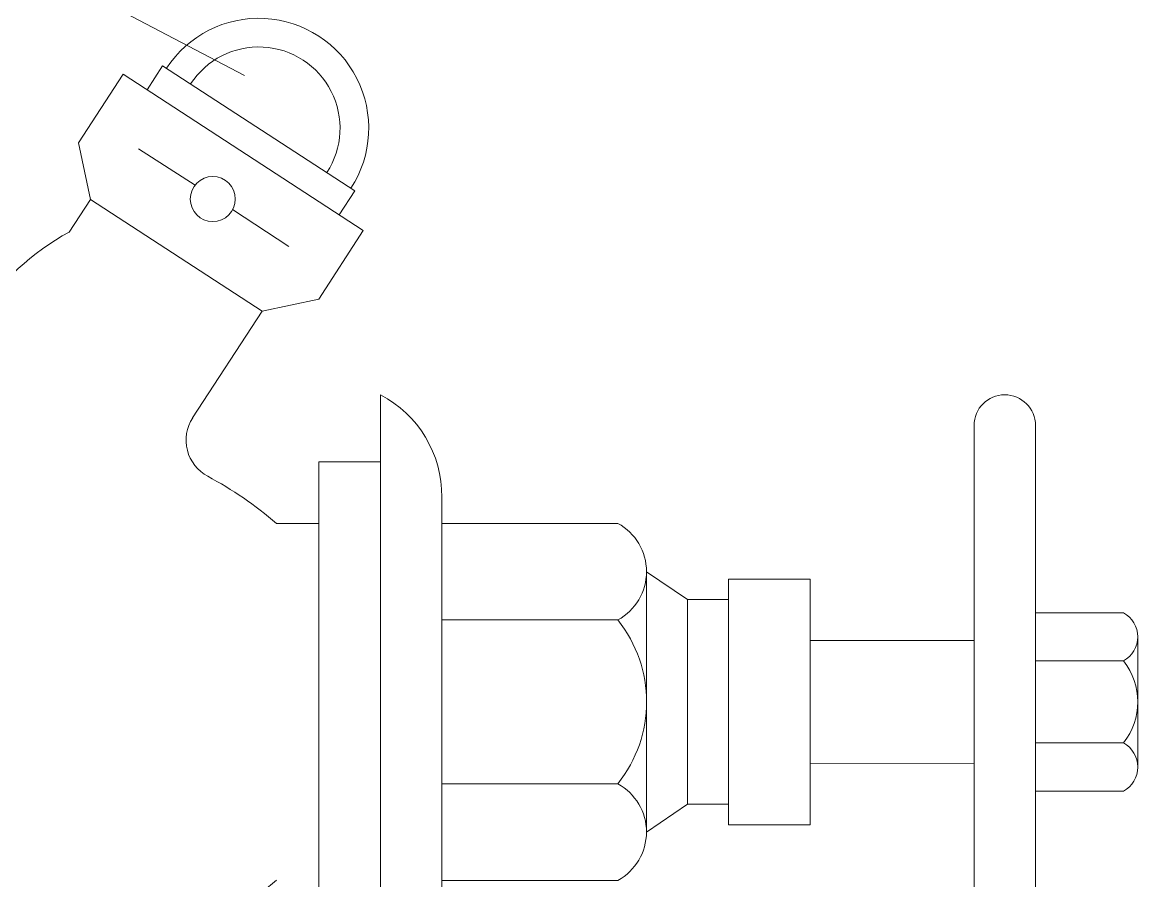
# Model space of a CAD drawing. Header units: millimetres. Extents: x 2165 to 3229, y 834 to 2305.
# Drawn here: x 2623.31 to 2632.16, y 1691.87 to 1698.65 of the extents above; entities that cross this region are included whole.
import ezdxf

# ---------------------------------------------------------------- set-up
doc = ezdxf.new("R2010")
doc.units = ezdxf.units.MM
doc.layers.add('-65', color=16, linetype='Continuous', lineweight=0)
doc.layers.add('-F-FE', color=6, linetype='Continuous', lineweight=0)

# ---------------------------------------------------------------- blocks, each defined once
blk = doc.blocks.new('F1')
at = {"layer": '-F-FE', "color": 1}
for p, q in [((207621.35, -2057200.83), (207534.14, -2057288.04)), ((207603.08, -2057201.65), (207534.96, -2057269.77)), ((207615.88, -2057223.74), (207557.05, -2057282.57)), ((207611.8, -2057227.81), (207636.8, -2057252.81)), ((207623.09, -2057266.52), (207598.09, -2057241.52)), ((207537.64, -2057255.01), (207543.68, -2057261.05)), ((207510.76, -2057258.1), (207505.45, -2057283.11)), ((207634.02, -2057263.74), (207597.05, -2057300.71)), ((207635.88, -2057273.5), (207634.02, -2057263.74)), ((207599.83, -2057289.78), (207574.83, -2057264.78)), ((207466.86, -2057266.94), (207465.24, -2057274.57)), ((207534.96, -2057269.77), (207543.68, -2057278.49)), ((207465.24, -2057274.57), (207455.49, -2057280.91)), ((207465.24, -2057274.57), (207505.45, -2057283.11)), ((207635.88, -2057273.5), (207606.81, -2057302.57)), ((207641.7, -2057279.32), (207635.88, -2057273.5)), ((207644.6, -2057276.41), (207609.72, -2057311.29)), ((207656.23, -2057288.04), (207644.6, -2057276.41)), ((207561.12, -2057278.49), (207586.12, -2057303.49)), ((207455.49, -2057280.91), (207452.08, -2057297)), ((207511.79, -2057292.86), (207505.45, -2057283.11)), ((207656.23, -2057288.04), (207621.35, -2057322.92)), ((207701.29, -2057289.49), (207622.8, -2057367.98)), ((207511.79, -2057292.86), (207508.38, -2057308.94)), ((207452.08, -2057297), (207508.38, -2057308.94)), ((207670.77, -2057320.01), (207647.51, -2057296.76)), ((207457.71, -2057298.19), (207456.51, -2057303.82)), ((207710.01, -2057298.21), (207631.52, -2057376.7)), ((207606.81, -2057302.57), (207597.05, -2057300.71)), ((207612.63, -2057308.39), (207606.81, -2057302.57)), ((207456.51, -2057303.82), (207501.55, -2057313.38)), ((207502.75, -2057307.75), (207501.55, -2057313.38)), ((207621.35, -2057322.92), (207609.72, -2057311.29)), ((207653.32, -2057337.46), (207630.07, -2057314.2)), ((207683.44, -2057324.79), (207695.94, -2057337.29)), ((207689.08, -2057344.14), (207676.58, -2057331.64)), ((207694.54, -2057342.75), (207676.06, -2057361.23)), ((207677.45, -2057355.77), (207664.95, -2057343.27)), ((207658.1, -2057350.13), (207670.6, -2057362.63))]:
    blk.add_line(p, q, dxfattribs=at)
for points in [[(207478.06, -2057291.46), (207464.87, -2057288.6)], [(207486.88, -2057293.33), (207500.1, -2057296.07)], [(207469.5, -2057314.04), (207442.07, -2057305.49)]]:
    blk.add_lwpolyline(points, dxfattribs=at)
blk.add_lwpolyline([(207485.75, -2057295.21, -1), (207479.35, -2057288.82, -1)], format="xyb", close=True, dxfattribs=at)
for centre, radius, start, end in [((207512.98, -2057209.89), 75.54, 4.217, 85.783), ((207515.29, -2057252.62), 50.51, 139.5757, 196.4687), ((207518.8, -2057259.81), 8.22, 73.0696, 168.0222), ((207543.2, -2057179.67), 75.54, 253.0696, 265.783), ((207626.21, -2057255.93), 11.04, 253.6085, 16.3916), ((207596.89, -2057263.58), 26.37, 276.4199, 353.5801), ((207541.04, -2057266.22), 22.88, 252.4451, 315.5975), ((207589.24, -2057292.9), 11.04, 253.6085, 16.3916), ((207479.03, -2057308.6), 22.08, 168.0222, 348.0222), ((207479.03, -2057308.6), 16.32, 168.0222, 348.0222), ((207690.64, -2057338.84), 5.52, 253.6085, 16.3916), ((207675.98, -2057342.67), 13.19, 276.4199, 353.5801), ((207672.15, -2057357.33), 5.52, 253.6085, 16.3916), ((207627.16, -2057372.34), 6.17, 135, 315)]:
    blk.add_arc(centre, radius, start, end, dxfattribs=at)

msp = doc.modelspace()

# ---------------------------------------------------------------- block references
at = {"layer": '-65', "xscale": -0.03936992126, "yscale": 0.03936992125999999, "zscale": 0.03936992126, "rotation": 134.9940501488705}
msp.add_blockref('F1', (-60429.0024, -49792.556, 0), dxfattribs=at)

doc.saveas('drawing.dxf')
